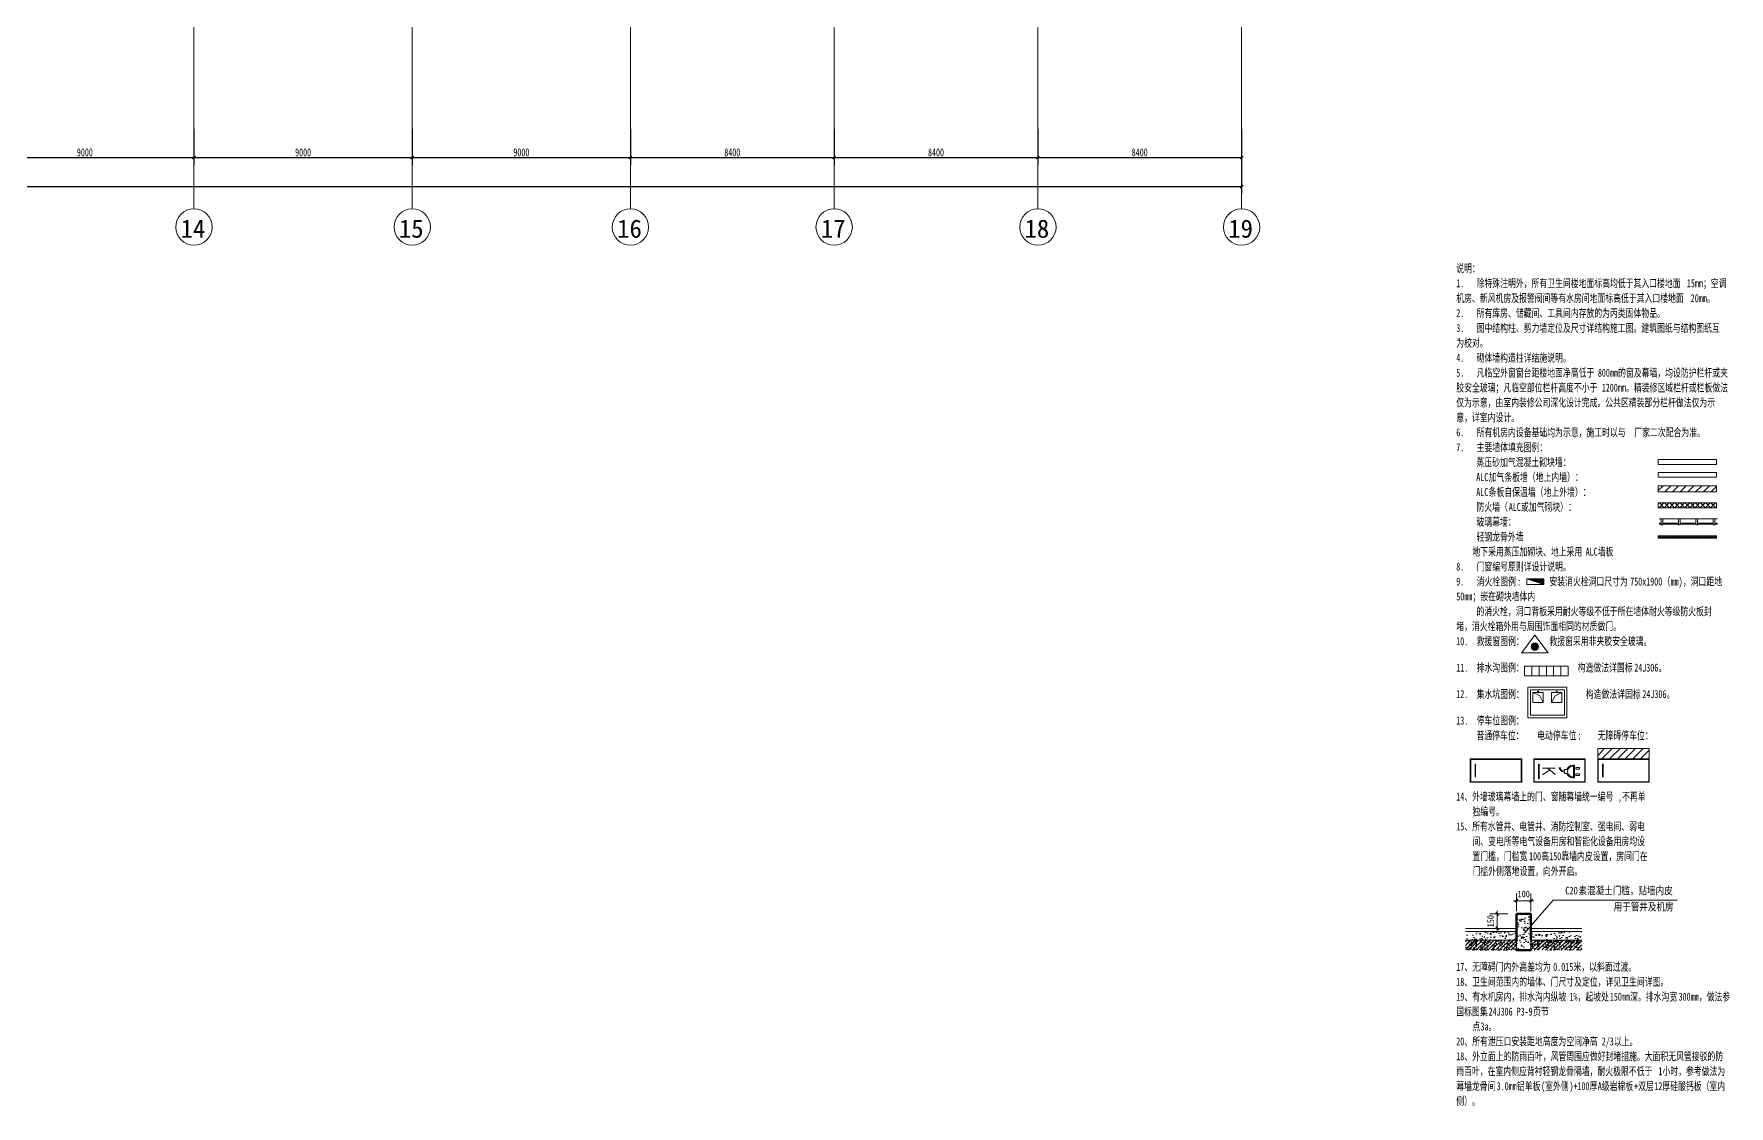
# Model space of a CAD drawing. Header units: millimetres. Extents: x 124696 to 347024, y 412631 to 564609.
# Drawn here: x 251071 to 320977, y 412631 to 456859 of the extents above; entities that cross this region are included whole.
import ezdxf

# ---------------------------------------------------------------- set-up
doc = ezdxf.new("R2010")
doc.units = ezdxf.units.MM
doc.header["$LTSCALE"] = 1500
doc.header["$MEASUREMENT"] = 0
doc.linetypes.add('二层平面图$0$轴网线_12_3_3_3 mm', pattern=[21, 12, -3, 3, -3])
doc.layers.add('0-建筑底图', color=7, linetype='Continuous')
for name, color, linetype, lineweight in [('二层平面图$0$A-ANNO-AXIS-TEXT', 7, 'Continuous', 15), ('二层平面图$0$A-FLOR-EVTR', 51, 'Continuous', 9), ('二层平面图$0$A-GRND', 5, 'Continuous', 9), ('二层平面图$0$A-LINE', 7, 'Continuous', 9), ('二层平面图$0$A-LINE-2', 7, 'Continuous', 20), ('二层平面图$0$ANNO-DIMS', 3, 'Continuous', 15), ('二层平面图$0$ANNO-DOTE-1', 10, '二层平面图$0$轴网线_12_3_3_3 mm', 15), ('二层平面图$0$ANNO-TEXT', 7, 'Continuous', 15), ('二层平面图$0$DETAIL-2', 8, 'Continuous', 9), ('二层平面图$0$S-A0$0$A-ANNO-DIMS', 7, 'Continuous', 9), ('二层平面图$0$S-A0$0$A-ANNO-IDEN-INDX', 7, 'Continuous', 9), ('二层平面图$0$S-A0$0$A-WALL', 10, 'Continuous', 50), ('二层平面图$0$S-A0$0$A-WALL-FINI', 7, 'Continuous', 9), ('二层平面图$0$S-A0$0$A-WALL-HATCH', 7, 'Continuous', 9), ('二层平面图$0$WALL', 7, 'Continuous', 9), ('二层平面图$0$WALL-2', 7, 'Continuous', 20), ('二层平面图$0$WALL-HATCH', 252, 'Continuous', 9), ('二层平面图$0$门槛图例_t3_dwg-1', 7, 'Continuous', 9)]:
    doc.layers.add(name, color=color, linetype=linetype, lineweight=lineweight)
doc.styles.add('二层平面图$0$黑体_1', font='simhei.ttf', dxfattribs={"width": 0.8, "height": 315.443038})
doc.styles.add('二层平面图$0$黑体_2', font='simhei.ttf', dxfattribs={"width": 0.8, "height": 270.379747})
doc.styles.add('二层平面图$0$黑体_3', font='simhei.ttf', dxfattribs={"height": 750})
doc.styles.add('二层平面图$0$黑体_5', font='simhei.ttf', dxfattribs={"width": 0.7, "height": 330})
doc.dimstyles.new('二层平面图$0$直线_2_2mm_黑体_引线_文字在上', dxfattribs={"dimscale": 304.8, "dimtxt": 412.811453, "dimasz": 0.393701, "dimexe": 0.984252, "dimexo": 0.0625, "dimgap": 0.147638, "dimtad": 1, "dimdec": 0, "dimzin": 0, "dimdsep": 46, "dimtxsty": '二层平面图$0$黑体_5', "dimblk1": '二层平面图$0$_Oblique', "dimblk2": '二层平面图$0$_Oblique', "dimsah": 1, "dimcen": 0.09, "dimazin": 0, "dimtfac": 1, "dimtdec": 4, "dimtix": 1, "dimtmove": 0, "dimatfit": 3, "dimfxl": 3.937008, "dimfxlon": 1, "dimtvp": 1, "dimtolj": 1, "dimtzin": 0, "dimarcsym": 2})
pattern_1 = [(50, (-6642.03, -48791.7), (430.356, -37.6515), [45, -495]), (355, (-6642.03, -48791.7), (-83.251, 451.315), [36, -396]), (100.451, (-6606.17, -48794.83), (347.109, 413.661), [38.244, -420.685]), (46.184, (-6642.03, -48671.7), (640.345, -99.314), [67.5, -742.5]), (96.636, (-6588.7, -48680), (560.793, 584.475), [57.366, -631.028]), (351.184, (-6642, -48671.7), (560.8, 584.47), [54, -594]), (21, (-6582.03, -48701.7), (358.144, -241.572), [45, -495]), (326, (-6582.03, -48701.7), (145.989, 435.09), [36, -396]), (71.451, (-6552.2, -48721.83), (504.135, 193.515), [38.244, -420.685]), (37.5, (-6642.03, -48791.7), (7.2959, 199.7363), [0, -391.2, 0, -402, -397.5]), (37.5, (-6642.03, -48791.7), (7.2959, 199.7363), [-793.2, 0, -397.5]), (7.5, (-6642.03, -48791.7), (157.8417, 236.647), [0, -229.2, 0, -382.2, -151.5]), (7.5, (-6642.03, -48791.7), (157.8417, 236.647), [-611.4, 0, -151.5]), (327.5, (-6775.83, -48791.7), (320.2935, -13.533), [0, -150, 0, -468, -621]), (327.5, (-6775.83, -48791.7), (320.2935, -13.533), [-618, 0, -621]), (317.5, (-6835.83, -48791.7), (349.9117, 60.063), [0, -195, 0, -310.8, -441]), (317.5, (-6835.83, -48791.7), (349.9117, 60.063), [-505.8, 0, -441])]

# ---------------------------------------------------------------- blocks, each defined once
blk = doc.blocks.new('二层平面图$0$门槛图例_t3_dwg_S-A0$0$_ArchTick-13042876-墙体图例')
at = {"layer": '二层平面图$0$S-A0$0$A-ANNO-DIMS'}
blk.add_line((-867, -35307), (-747, -35187), dxfattribs=at)
blk = doc.blocks.new('二层平面图$0$门槛图例_t3_dwg-13042875-墙体图例')
at = {"layer": '二层平面图$0$S-A0$0$A-WALL-HATCH'}
h = blk.add_hatch(dxfattribs=at)
h.set_pattern_fill('FP_136', color=256, style=0, pattern_type=2)
h.set_pattern_definition([(50, (-1914026.68, -8294383.23), (430.356339, -37.6515), [45, -495]), (355, (-1914026.7, -8294383.23), (-83.251084, 451.3152), [36, -396]), (100.451, (-1913990.8, -8294386.37), (347.10852, 413.661073), [38.244, -420.685]), (46.184, (-1914026.7, -8294263.23), (640.34495, -99.313634), [67.5, -742.5]), (96.636, (-1913973.3, -8294271.5), (560.793463, 584.474787), [57.366, -631.028]), (351.184, (-1914026.7, -8294263.2), (560.79927, 584.469036), [54, -594]), (21, (-1913966.68, -8294293.23), (358.144326, -241.571637), [45, -495]), (326, (-1913966.7, -8294293.23), (145.988912, 435.090095), [36, -396]), (71.451, (-1913936.84, -8294313.36), (504.13482, 193.514576), [38.244, -420.685]), (37.5, (-1914026.68, -8294383.23), (7.2959132, 199.7363123), [0, -391.2, 0, -402, -397.5]), (37.5, (-1914026.68, -8294383.23), (7.2959132, 199.7363123), [-793.2, 0, -397.5]), (7.5, (-1914026.68, -8294383.23), (157.8417225, 236.647027), [0, -229.2, 0, -382.2, -151.5]), (7.5, (-1914026.68, -8294383.23), (157.8417225, 236.647027), [-611.4, 0, -151.5]), (327.5, (-1914160.48, -8294383.23), (320.2934617, -13.532923), [0, -150, 0, -468, -621]), (327.5, (-1914160.48, -8294383.23), (320.2934617, -13.532923), [-618, 0, -621]), (317.5, (-1914220.48, -8294383.23), (349.911702, 60.062989), [0, -195, 0, -310.8, -441]), (317.5, (-1914220.48, -8294383.23), (349.911702, 60.062989), [-505.8, 0, -441])])
h.paths.add_polyline_path([(-807, -37292), (-207, -37292), (-207, -35792), (-807, -35792), (-807, -36872)])
h = blk.add_hatch(dxfattribs=at)
h.set_pattern_fill('FP_135', color=256, style=0, pattern_type=2)
h.set_pattern_definition(pattern_1)
h.paths.add_polyline_path([(-2907, -36872), (-807, -36872), (-807, -36512), (-2907, -36512)])
h = blk.add_hatch(dxfattribs=at)
h.set_pattern_fill('FP_135', color=256, style=0, pattern_type=2)
h.set_pattern_definition(pattern_1)
h.paths.add_polyline_path([(1893, -36872), (1893, -36512), (-207, -36512), (-207, -36872)])
at = {"layer": '二层平面图$0$S-A0$0$A-ANNO-DIMS'}
for p, q in [((-807, -35678), (-807, -34947)), ((-207, -35678), (-207, -34947)), ((-1167, -35792), (-1899, -35792)), ((-1167, -36392), (-1899, -36392))]:
    blk.add_line(p, q, dxfattribs=at)
at = {"layer": '二层平面图$0$S-A0$0$A-ANNO-DIMS', "flags": 128}
for points in [[(-927, -35247), (-807, -35247), (-207, -35247), (-87, -35247)], [(-1599, -36512), (-1599, -36392), (-1599, -35792), (-1599, -35672)]]:
    blk.add_lwpolyline(points, dxfattribs=at)
at = {"layer": '二层平面图$0$S-A0$0$A-ANNO-IDEN-INDX', "flags": 128}
blk.add_lwpolyline([(-458, -36577), (713, -35222), (5825, -35222)], dxfattribs=at)
at = {"layer": '二层平面图$0$S-A0$0$A-WALL'}
for p, q in [((-807, -36872), (-807, -35792)), ((-207, -37292), (-807, -37292))]:
    blk.add_line(p, q, dxfattribs=at)
at = {"layer": '二层平面图$0$S-A0$0$A-WALL', "flags": 128}
blk.add_lwpolyline([(-807, -35792), (-207, -35792), (-207, -36872)], dxfattribs=at)
at = {"layer": '二层平面图$0$S-A0$0$A-WALL-FINI'}
for p, q in [((-2907, -36392), (-807, -36392)), ((-2907, -36512), (-807, -36512)), ((-207, -36392), (1893, -36392)), ((-207, -36512), (1893, -36512))]:
    blk.add_line(p, q, dxfattribs=at)
blk.add_blockref('二层平面图$0$门槛图例_t3_dwg_S-A0$0$_ArchTick-13042876-墙体图例', (0, 0))
for p, rotation in [((-1015, -70493), 180), ((33648, -36599), 270), ((-36845, -35585), 90)]:
    blk.add_blockref('二层平面图$0$门槛图例_t3_dwg_S-A0$0$_ArchTick-13042876-墙体图例', p, dxfattribs=dict(rotation=rotation))
at = {"layer": '二层平面图$0$S-A0$0$A-ANNO-DIMS', "insert": (-507, -34834), "char_height": 270.4, "width": 560.09, "attachment_point": 2, "line_spacing_factor": 0.872751, "style": '二层平面图$0$黑体_2'}
blk.add_mtext('100', dxfattribs=at)
at = {"layer": '二层平面图$0$S-A0$0$A-ANNO-DIMS', "insert": (-2012, -36092), "char_height": 270.4, "width": 560.09, "attachment_point": 2, "rotation": 90, "line_spacing_factor": 0.872751, "style": '二层平面图$0$黑体_2'}
blk.add_mtext('150', dxfattribs=at)
at = {"layer": '二层平面图$0$S-A0$0$A-ANNO-IDEN-INDX', "attachment_point": 1, "line_spacing_factor": 0.872751, "style": '二层平面图$0$黑体_1'}
for s, insert, char_height, width in [('C20', (1208, -34672), 315.4, 653.42), ('素混凝土门槛，贴墙内皮', (1753, -34672), 315.44, 4791.78), ('用于管井及机房', (3200, -35341), 315.4, 3049.32)]:
    blk.add_mtext(s, dxfattribs=dict(at, insert=insert, char_height=char_height, width=width))
blk = doc.blocks.new('二层平面图$0$Family - ___-13039213-墙体图例')
at = {"layer": '二层平面图$0$WALL-2'}
for p, q in [((7444, -17054), (5044, -17054)), ((5044, -17054), (5044, -17254)), ((5044, -17254), (7444, -17254)), ((7444, -17254), (7444, -17054))]:
    blk.add_line(p, q, dxfattribs=at)
blk = doc.blocks.new('二层平面图$0$Family - ___-13039246-墙体图例')
at = {"layer": '二层平面图$0$WALL-2'}
for p, q in [((7444, -17581), (5044, -17581)), ((5044, -17581), (5044, -17781)), ((5044, -17781), (7444, -17781)), ((7444, -17781), (7444, -17581))]:
    blk.add_line(p, q, dxfattribs=at)
blk = doc.blocks.new('二层平面图$0$Family - ___-13039277-墙体图例')
at = {"layer": '二层平面图$0$WALL-HATCH'}
h = blk.add_hatch(dxfattribs=at)
h.set_pattern_fill('FP_1', color=256, style=0, pattern_type=2)
h.set_pattern_definition([(45, (0, 0), (-106.066, 106.066), []), (135, (0, 0), (-106.066, -106.066), [])])
h.paths.add_polyline_path([(7444, -19043), (7444, -18843), (5044, -18843), (5044, -19043)])
at = {"layer": '二层平面图$0$WALL-2'}
for p, q in [((7444, -18843), (5044, -18843)), ((5044, -18843), (5044, -19043)), ((7444, -19043), (7444, -18843)), ((5044, -19043), (7444, -19043))]:
    blk.add_line(p, q, dxfattribs=at)
blk = doc.blocks.new('二层平面图$0$Family - ___-13039412-墙体图例')
at = {"layer": '二层平面图$0$WALL-HATCH'}
h = blk.add_hatch(dxfattribs=at)
h.set_pattern_fill('FP_137', color=256, angle=-293.578, style=0, pattern_type=2)
h.set_pattern_definition([(246.422, (6193.974, -20205.19), (-0.212, -152.8868), [26.213, -13.882, 69.19, -13.882, -42.855]), (246.422, (6193.974, -20205.19), (-0.212, -152.8868), [-123.167, 26.213, -16.642]), (293.58, (6233.89, -20205.19), (66.5144, -0.0014), [26.213, -13.882, 69.26, -13.882, -42.855]), (293.58, (6233.89, -20205.19), (66.5144, -0.0014), [-123.237, 26.213, -16.642]), (180, (6233.9, -20205.2), (2e-13, -152.4), [39.907, -26.604]), (180, (6200.64, -20342.35), (2e-13, -152.4), [39.907, -26.604]), (270, (6244.42, -20229.31), (66.513, 3e-14), [12.722, -139.678]), (270, (6211.16, -20305.51), (66.513, 3e-14), [12.722, -139.678]), (270, (6183.46, -20229.31), (66.513, 3e-14), [12.722, -139.678]), (270, (6150.2, -20305.51), (66.513, 3e-14), [12.722, -139.678])])
h.paths.add_polyline_path([(7444, -20298), (7444, -20198), (5044, -20198), (5044, -20298)])
at = {"layer": '二层平面图$0$WALL-2'}
for p, q in [((7444, -20198), (5044, -20198)), ((5044, -20198), (5044, -20298)), ((7444, -20298), (7444, -20198)), ((5044, -20298), (7444, -20298))]:
    blk.add_line(p, q, dxfattribs=at)
blk = doc.blocks.new('二层平面图$0$Family - ___-13039455-墙体图例')
at = {"layer": '二层平面图$0$WALL-HATCH'}
h = blk.add_hatch(dxfattribs=at)
h.set_pattern_fill('FP_138', color=256, style=0, pattern_type=2)
h.set_pattern_definition([(45, (0, 0), (-159.099, 159.099), [])])
h.paths.add_polyline_path([(7444, -18386), (7444, -18136), (5044, -18136), (5044, -18386)])
at = {"layer": '二层平面图$0$WALL-2'}
for p, q in [((7444, -18136), (5044, -18136)), ((5044, -18136), (5044, -18386)), ((7444, -18386), (7444, -18136)), ((5044, -18386), (7444, -18386))]:
    blk.add_line(p, q, dxfattribs=at)
blk = doc.blocks.new('二层平面图$0$Family - ___-13040776-墙体图例')
at = {"layer": '二层平面图$0$A-FLOR-EVTR'}
for p, q in [((-472, -25972), (-472, -25572)), ((-472, -25572), (128, -25572)), ((-172, -25572), (-172, -25972)), ((128, -25972), (128, -25572)), ((128, -25572), (728, -25572)), ((128, -25572), (128, -25972)), ((428, -25572), (428, -25972)), ((728, -25972), (728, -25572)), ((728, -25572), (1328, -25572)), ((728, -25572), (728, -25972)), ((1028, -25572), (1028, -25972)), ((1328, -25572), (1328, -25972)), ((128, -25972), (-472, -25972)), ((728, -25972), (128, -25972)), ((1328, -25972), (728, -25972))]:
    blk.add_line(p, q, dxfattribs=at)
at = {"layer": '二层平面图$0$A-GRND'}
blk.add_line((-472, -25627), (-472, -25917), dxfattribs=at)
blk = doc.blocks.new('二层平面图$0$轴网 - 10mm圆_主轴号-315064-104-2F')
at = {"layer": '二层平面图$0$A-ANNO-AXIS-TEXT'}
blk.add_circle((0, 0), 5, dxfattribs=at)
blk = doc.blocks.new('二层平面图$0$_Oblique')
at = {"color": 0, "linetype": 'ByBlock', "lineweight": -2}
blk.add_line((-0.5, -0.5), (0.5, 0.5), dxfattribs=at)
blk = doc.blocks.new('*D2290')
at = {"layer": '二层平面图$0$ANNO-DIMS', "color": 0, "lineweight": -2, "transparency": 16777216}
for p, q in [((103500, -3412), (103500, -4893)), ((112500, -3412), (112500, -4893)), ((103500, -4593), (112500, -4593))]:
    blk.add_line(p, q, dxfattribs=at)
at = {"layer": '二层平面图$0$ANNO-DIMS', "color": 0, "lineweight": -2, "transparency": 16777216, "xscale": 120, "yscale": 120, "zscale": 120, "rotation": 180}
blk.add_blockref('二层平面图$0$_Oblique', (103500, -4593), dxfattribs=at)
at = {"layer": '二层平面图$0$ANNO-DIMS', "color": 0, "lineweight": -2, "transparency": 16777216, "xscale": 120, "yscale": 120, "zscale": 120}
blk.add_blockref('二层平面图$0$_Oblique', (112500, -4593), dxfattribs=at)
at = {"layer": '二层平面图$0$ANNO-DIMS', "color": 0, "transparency": 16777216, "insert": (108000, -4381), "char_height": 330, "width": 806.42, "attachment_point": 5, "style": '二层平面图$0$黑体_5'}
blk.add_mtext('\\A1;9000', dxfattribs=at)
blk = doc.blocks.new('*D2298')
at = {"layer": '二层平面图$0$ANNO-DIMS', "color": 0, "lineweight": -2, "transparency": 16777216}
for p, q in [((112500, -3412), (112500, -4893)), ((121500, -3412), (121500, -4893)), ((112500, -4593), (121500, -4593))]:
    blk.add_line(p, q, dxfattribs=at)
at = {"layer": '二层平面图$0$ANNO-DIMS', "color": 0, "lineweight": -2, "transparency": 16777216, "xscale": 120, "yscale": 120, "zscale": 120, "rotation": 180}
blk.add_blockref('二层平面图$0$_Oblique', (112500, -4593), dxfattribs=at)
at = {"layer": '二层平面图$0$ANNO-DIMS', "color": 0, "lineweight": -2, "transparency": 16777216, "xscale": 120, "yscale": 120, "zscale": 120}
blk.add_blockref('二层平面图$0$_Oblique', (121500, -4593), dxfattribs=at)
at = {"layer": '二层平面图$0$ANNO-DIMS', "color": 0, "transparency": 16777216, "insert": (117000, -4381), "char_height": 330, "width": 806.42, "attachment_point": 5, "style": '二层平面图$0$黑体_5'}
blk.add_mtext('\\A1;9000', dxfattribs=at)
blk = doc.blocks.new('*D2299')
at = {"layer": '二层平面图$0$ANNO-DIMS', "color": 0, "lineweight": -2, "transparency": 16777216}
for p, q in [((121500, -3412), (121500, -4893)), ((130500, -3412), (130500, -4893)), ((121500, -4593), (130500, -4593))]:
    blk.add_line(p, q, dxfattribs=at)
at = {"layer": '二层平面图$0$ANNO-DIMS', "color": 0, "lineweight": -2, "transparency": 16777216, "xscale": 120, "yscale": 120, "zscale": 120, "rotation": 180}
blk.add_blockref('二层平面图$0$_Oblique', (121500, -4593), dxfattribs=at)
at = {"layer": '二层平面图$0$ANNO-DIMS', "color": 0, "lineweight": -2, "transparency": 16777216, "xscale": 120, "yscale": 120, "zscale": 120}
blk.add_blockref('二层平面图$0$_Oblique', (130500, -4593), dxfattribs=at)
at = {"layer": '二层平面图$0$ANNO-DIMS', "color": 0, "transparency": 16777216, "insert": (126000, -4381), "char_height": 330, "width": 806.42, "attachment_point": 5, "style": '二层平面图$0$黑体_5'}
blk.add_mtext('\\A1;9000', dxfattribs=at)
blk = doc.blocks.new('*D2300')
at = {"layer": '二层平面图$0$ANNO-DIMS', "color": 0, "lineweight": -2, "transparency": 16777216}
for p, q in [((130500, -3412), (130500, -4893)), ((138900, -3412), (138900, -4893)), ((130500, -4593), (138900, -4593))]:
    blk.add_line(p, q, dxfattribs=at)
at = {"layer": '二层平面图$0$ANNO-DIMS', "color": 0, "lineweight": -2, "transparency": 16777216, "xscale": 120, "yscale": 120, "zscale": 120, "rotation": 180}
blk.add_blockref('二层平面图$0$_Oblique', (130500, -4593), dxfattribs=at)
at = {"layer": '二层平面图$0$ANNO-DIMS', "color": 0, "lineweight": -2, "transparency": 16777216, "xscale": 120, "yscale": 120, "zscale": 120}
blk.add_blockref('二层平面图$0$_Oblique', (138900, -4593), dxfattribs=at)
at = {"layer": '二层平面图$0$ANNO-DIMS', "color": 0, "transparency": 16777216, "insert": (134700, -4381), "char_height": 330, "width": 806.42, "attachment_point": 5, "style": '二层平面图$0$黑体_5'}
blk.add_mtext('\\A1;8400', dxfattribs=at)
blk = doc.blocks.new('*D2301')
at = {"layer": '二层平面图$0$ANNO-DIMS', "color": 0, "lineweight": -2, "transparency": 16777216}
for p, q in [((138900, -3412), (138900, -4893)), ((147300, -3412), (147300, -4893)), ((138900, -4593), (147300, -4593))]:
    blk.add_line(p, q, dxfattribs=at)
at = {"layer": '二层平面图$0$ANNO-DIMS', "color": 0, "lineweight": -2, "transparency": 16777216, "xscale": 120, "yscale": 120, "zscale": 120, "rotation": 180}
blk.add_blockref('二层平面图$0$_Oblique', (138900, -4593), dxfattribs=at)
at = {"layer": '二层平面图$0$ANNO-DIMS', "color": 0, "lineweight": -2, "transparency": 16777216, "xscale": 120, "yscale": 120, "zscale": 120}
blk.add_blockref('二层平面图$0$_Oblique', (147300, -4593), dxfattribs=at)
at = {"layer": '二层平面图$0$ANNO-DIMS', "color": 0, "transparency": 16777216, "insert": (143100, -4381), "char_height": 330, "width": 806.42, "attachment_point": 5, "style": '二层平面图$0$黑体_5'}
blk.add_mtext('\\A1;8400', dxfattribs=at)
blk = doc.blocks.new('*D2302')
at = {"layer": '二层平面图$0$ANNO-DIMS', "color": 0, "lineweight": -2, "transparency": 16777216}
for p, q in [((147300, -3412), (147300, -4893)), ((155700, -3412), (155700, -4893)), ((147300, -4593), (155700, -4593))]:
    blk.add_line(p, q, dxfattribs=at)
at = {"layer": '二层平面图$0$ANNO-DIMS', "color": 0, "lineweight": -2, "transparency": 16777216, "xscale": 120, "yscale": 120, "zscale": 120, "rotation": 180}
blk.add_blockref('二层平面图$0$_Oblique', (147300, -4593), dxfattribs=at)
at = {"layer": '二层平面图$0$ANNO-DIMS', "color": 0, "lineweight": -2, "transparency": 16777216, "xscale": 120, "yscale": 120, "zscale": 120}
blk.add_blockref('二层平面图$0$_Oblique', (155700, -4593), dxfattribs=at)
at = {"layer": '二层平面图$0$ANNO-DIMS', "color": 0, "transparency": 16777216, "insert": (151500, -4381), "char_height": 330, "width": 806.42, "attachment_point": 5, "style": '二层平面图$0$黑体_5'}
blk.add_mtext('\\A1;8400', dxfattribs=at)
blk = doc.blocks.new('*D2303')
at = {"layer": '二层平面图$0$ANNO-DIMS', "color": 0, "lineweight": -2, "transparency": 16777216}
for p, q in [((-6000, -4612), (-6000, -6093)), ((155700, -4612), (155700, -6093)), ((-6000, -5793), (155700, -5793))]:
    blk.add_line(p, q, dxfattribs=at)
at = {"layer": '二层平面图$0$ANNO-DIMS', "color": 0, "lineweight": -2, "transparency": 16777216, "xscale": 120, "yscale": 120, "zscale": 120, "rotation": 180}
blk.add_blockref('二层平面图$0$_Oblique', (-6000, -5793), dxfattribs=at)
at = {"layer": '二层平面图$0$ANNO-DIMS', "color": 0, "lineweight": -2, "transparency": 16777216, "xscale": 120, "yscale": 120, "zscale": 120}
blk.add_blockref('二层平面图$0$_Oblique', (155700, -5793), dxfattribs=at)
at = {"layer": '二层平面图$0$ANNO-DIMS', "color": 0, "transparency": 16777216, "insert": (74850, -5581), "char_height": 330, "width": 1209.63, "attachment_point": 5, "style": '二层平面图$0$黑体_5'}
blk.add_mtext('\\A1;161700', dxfattribs=at)
blk = doc.blocks.new('二层平面图$0$符号_消防救援窗口 - 消防救援窗口-12661412-墙体图例')
at = {"layer": '二层平面图$0$ANNO-TEXT'}
h = blk.add_hatch(color=256, dxfattribs=at)
edge = h.paths.add_edge_path()
edge.add_arc((-47, -24772), 153, 180, 360)
edge.add_arc((-47, -24772), 153, 0, 180)
for p, q in [((-47, -24291), (-591, -25023)), ((496, -25023), (-47, -24291)), ((-591, -25023), (496, -25023))]:
    blk.add_line(p, q, dxfattribs=at)
for start, end in [(360, 180), (180, 360)]:
    blk.add_arc((-47, -24772), 153, start, end, dxfattribs=at)
blk = doc.blocks.new('二层平面图')
at = {"layer": '二层平面图$0$DETAIL-2'}
blk.add_hatch(color=256, dxfattribs=at).paths.add_polyline_path([(168158.3, -22210.5), (168158.3, -21970.5), (167458.3, -21970.5)])
h = blk.add_hatch(dxfattribs=at)
h.set_pattern_fill('FP_138', color=256, style=0, pattern_type=2)
h.set_pattern_definition([(45, (167841.18, 0), (-159.099, 159.099), [])])
h.paths.add_polyline_path([(172511.4, -29400.5), (172511.4, -28972), (170391.4, -28972), (170391.4, -29400.5)])
h = blk.add_hatch(dxfattribs=at)
h.set_pattern_fill('FP_139', color=256, style=0, pattern_type=2)
h.set_pattern_definition([(7.754, (167631.22, -91.81), (5.47173, 149.80196), [5.029, -693.425]), (7.754, (168190.53, 98.12), (5.47173, 149.80196), [5.029, -693.425]), (9.74, (168004.87, 52.3), (0.0005, 569.831), [5.029, -261.243]), (9.74, (167994, 91.9), (0.0005, 569.831), [5.029, -261.243]), (68.882, (167942.73, -27.72), (-63.0622, 468.8365), [5.029, -486.681]), (68.882, (167899.22, -47.92), (-63.0622, 468.8365), [5.029, -486.681]), (56.297, (167818.1, 59.05), (-330.5167, 280.287), [5.029, -208.314]), (56.297, (167903.2, 149.35), (-330.5167, 280.287), [5.029, -208.314]), (137.416, (167925.593, 42.337), (-1770.774725, 1594.55659), [33.261, -4411.941]), (8.512, (167881.702, 35.734), (1402.908154, 254.242127), [44.384, -2410.371]), (236.294, (167901.123, 64.863), (-2010.228018, -3045.962492), [35.011, -5936.686]), (128.267, (167896.15, 99.005), (-2759.281302, 3449.419482), [24.058, -8014.733]), (9.74, (167863.06, 93.41), (1381.11654, 289.379054), [33.562, -4657.667]), (233.414, (167881.236, 117.882), (-9375.3431354, -12646.3893975), [30.483, -25278.145]), (67.8, (167859.396, -23.526), (197.88609, 648.73598), [22.883, -1713.56]), (307.846, (167841.18, 0), (385.20716, -366.72307), [29.756, -1327.699]), (45, (167841.18, 0), (-79.5495, 79.5495), []), (355, (167841.18, 0), (260.3286, 310.2485), [27, -297]), (7.754, (167841.18, 0), (5.47173, 149.80196), [5.029, -693.425]), (7.754, (168073.95, 178.61), (5.47173, 149.80196), [5.029, -693.425]), (7.754, (168313.14, 362.15), (5.47173, 149.80196), [5.029, -693.425]), (9.74, (167695.83, 0), (0.0005, 569.831), [5.029, -261.243]), (9.74, (167803.66, -98.8), (0.0005, 569.831), [5.029, -261.243]), (9.74, (167975.5, -256.3), (0.0005, 569.831), [5.029, -261.243]), (68.882, (168131.74, -249.04), (-63.0622, 468.8365), [5.029, -486.681]), (68.882, (167835.7, -60.44), (-63.0622, 468.8365), [5.029, -486.681]), (68.882, (167740.83, 0), (-63.0622, 468.8365), [5.029, -486.681]), (56.297, (167841.18, 0), (-330.5167, 280.287), [5.029, -208.314]), (56.297, (168011.6, 22.44), (-330.5167, 280.287), [5.029, -208.314]), (56.297, (168295.8, 59.85), (-330.5167, 280.287), [5.029, -208.314])])
h.paths.add_polyline_path([(167633.9, -37292), (169733.9, -37292), (169733.9, -36872), (167633.9, -36872)])
h.paths.add_polyline_path([(167033.9, -37292), (167033.9, -36872), (164933.9, -36872), (164933.9, -37292)])
at = {"layer": '二层平面图$0$A-LINE'}
for p, q in [((172916.7, -19497.8), (175325.7, -19497.8)), ((173073.9, -19497.8), (173003.9, -19497.8)), ((173003.9, -19497.8), (173003.9, -19747.8)), ((173073.9, -19497.8), (173073.9, -19722.8)), ((173790.3, -19497.8), (173720.3, -19497.8)), ((173720.3, -19497.8), (173720.3, -19747.8)), ((173790.3, -19497.8), (173790.3, -19722.8)), ((174506.6, -19497.8), (174436.6, -19497.8)), ((174436.6, -19497.8), (174436.6, -19747.8)), ((174506.6, -19497.8), (174506.6, -19722.8)), ((175222.9, -19497.8), (175152.9, -19497.8)), ((175152.9, -19497.8), (175152.9, -19747.8)), ((175222.9, -19497.8), (175222.9, -19722.8)), ((172916.7, -19672.8), (173003.9, -19672.8)), ((173003.9, -19722.8), (172916.7, -19722.8)), ((173003.9, -19672.8), (173003.9, -19722.8)), ((173003.9, -19747.8), (173073.9, -19747.8)), ((173073.9, -19662.8), (173073.9, -19672.8)), ((173073.9, -19672.8), (173720.3, -19672.8)), ((173073.9, -19747.8), (173073.9, -19722.8)), ((173720.3, -19722.8), (173073.9, -19722.8)), ((173720.3, -19747.8), (173790.3, -19747.8)), ((173790.3, -19662.8), (173790.3, -19672.8)), ((173790.3, -19672.8), (174436.6, -19672.8)), ((173790.3, -19747.8), (173790.3, -19722.8)), ((174436.6, -19722.8), (173790.3, -19722.8)), ((174436.6, -19747.8), (174506.6, -19747.8)), ((174506.6, -19662.8), (174506.6, -19672.8)), ((174506.6, -19672.8), (175152.9, -19672.8)), ((174506.6, -19747.8), (174506.6, -19722.8)), ((175152.9, -19722.8), (174506.6, -19722.8)), ((175152.9, -19747.8), (175222.9, -19747.8)), ((175222.9, -19662.8), (175222.9, -19672.8)), ((175222.9, -19672.8), (175325.7, -19672.8)), ((175222.9, -19747.8), (175222.9, -19722.8)), ((175325.7, -19722.8), (175222.9, -19722.8)), ((167458.3, -22210.5), (167458.3, -21970.5)), ((168158.3, -21970.5), (167458.3, -21970.5)), ((167458.3, -21970.5), (168158.3, -22210.5)), ((168158.3, -22210.5), (167458.3, -22210.5)), ((168158.3, -22210.5), (168158.3, -21970.5)), ((167506.6, -27705), (167506.6, -26445)), ((167506.6, -26445), (169116.6, -26445)), ((167611.6, -27600), (167611.6, -26550)), ((167611.6, -26550), (169011.6, -26550)), ((169011.6, -26550), (169011.6, -27600)), ((169116.6, -26445), (169116.6, -27705)), ((167716.6, -27075), (167716.6, -26655)), ((167716.6, -26655), (168136.6, -26655)), ((167996.6, -26795), (167716.6, -26655)), ((168136.6, -27075), (167716.6, -27075)), ((168136.6, -27075), (167996.6, -26795)), ((168136.6, -26655), (168136.6, -27075)), ((168486.6, -27075), (168486.6, -26655)), ((168486.6, -26655), (168906.6, -26655)), ((168486.6, -27075), (168626.6, -26795)), ((168906.6, -27075), (168486.6, -27075)), ((168626.6, -26795), (168906.6, -26655)), ((168906.6, -26655), (168906.6, -27075)), ((169116.6, -27705), (167506.6, -27705)), ((169011.6, -27600), (167611.6, -27600)), ((172511.4, -28972), (170391.4, -28972)), ((170391.4, -28972), (170391.4, -29400.5)), ((172511.4, -29400.5), (172511.4, -28972)), ((165131.4, -29400.5), (167251.4, -29400.5)), ((165131.4, -30360.5), (165131.4, -29400.5)), ((165151.4, -29420.5), (167231.4, -29420.5)), ((165151.4, -30340.5), (165151.4, -29420.5)), ((165328.9, -29617.1), (165348.9, -29617.1)), ((165328.9, -30144), (165328.9, -29617.1)), ((165348.9, -29617.1), (165348.9, -30144)), ((167231.4, -29420.5), (167231.4, -30340.5)), ((167251.4, -29400.5), (167251.4, -30360.5)), ((169871.4, -29400.5), (167751.4, -29400.5)), ((167751.4, -30360.5), (167751.4, -29400.5)), ((167771.4, -29420.5), (169851.4, -29420.5)), ((167771.4, -29420.5), (167771.4, -30340.5)), ((167948.9, -29617.1), (167968.9, -29617.1)), ((167948.9, -30224), (167948.9, -29617.1)), ((167968.9, -29617.1), (167968.9, -30224)), ((168626.4, -29774.4), (168114.4, -29774.4)), ((168412.4, -29853.7), (168114.4, -30062.3)), ((168626.4, -30046.4), (168324.3, -29774.4)), ((168793.2, -29762.1), (168832.5, -29754.6)), ((169020.5, -29900.5), (169020.5, -29840.5)), ((169020.5, -29840.5), (169113.1, -29840.5)), ((169020.5, -30000.5), (169020.5, -29940.5)), ((169113.1, -30000.5), (169020.5, -30000.5)), ((169360.5, -29660.5), (169360.5, -29700.5)), ((169390.5, -29660.5), (169434.5, -29660.5)), ((169390.5, -30180.5), (169390.5, -29660.5)), ((169434.5, -29660.5), (169434.5, -30180.5)), ((169479.4, -29808.3), (169479.4, -29770.3)), ((169479.4, -30070.3), (169479.4, -30032.3)), ((169491.4, -29758.3), (169627.4, -29758.3)), ((169627.4, -29820.3), (169491.4, -29820.3)), ((169491.4, -30020.3), (169627.4, -30020.3)), ((169639.4, -29770.3), (169639.4, -29808.3)), ((169639.4, -30032.3), (169639.4, -30070.3)), ((169851.4, -29420.5), (169851.4, -30340.5)), ((169871.4, -30360.5), (169871.4, -29400.5)), ((170391.4, -30360.5), (170391.4, -29400.5)), ((170391.4, -29400.5), (172511.4, -29400.5)), ((170411.4, -29420.5), (172491.4, -29420.5)), ((170411.4, -30340.5), (170411.4, -29420.5)), ((170588.9, -29617.1), (170608.9, -29617.1)), ((170588.9, -30144), (170588.9, -29617.1)), ((170608.9, -29617.1), (170608.9, -30144)), ((172491.4, -29420.5), (172491.4, -30340.5)), ((172511.4, -29400.5), (172511.4, -30360.5)), ((167251.4, -30360.5), (165131.4, -30360.5)), ((167231.4, -30340.5), (165151.4, -30340.5)), ((165348.9, -30144), (165328.9, -30144)), ((169871.4, -30360.5), (167751.4, -30360.5)), ((169851.4, -30340.5), (167771.4, -30340.5)), ((167968.9, -30224), (167948.9, -30224)), ((169360.5, -30140.5), (169360.5, -30180.5)), ((169434.5, -30180.5), (169390.5, -30180.5)), ((169627.4, -30082.3), (169491.4, -30082.3)), ((172511.4, -30360.5), (170391.4, -30360.5)), ((172491.4, -30340.5), (170411.4, -30340.5)), ((170608.9, -30144), (170588.9, -30144))]:
    blk.add_line(p, q, dxfattribs=at)
for centre in [(167926.6, -26634), (168696.6, -26634)]:
    blk.add_circle(centre, 35, dxfattribs=at)
for centre, radius, start, end in [((169009.4, -29720.7), 220.1, 190.832064, 272.879846), ((169009.4, -29720.7), 180.1, 190.832064, 273.5201), ((169360.5, -29920.5), 260, 89.999998, 162.079784), ((169360.5, -29920.5), 260, 89.999998, 162.079784), ((169360.5, -29920.5), 260, 197.920211, 269.999998), ((169360.5, -29920.5), 220, 89.999997, 269.999998), ((169491.4, -29770.3), 12, 90, 180), ((169491.4, -29808.3), 12, 180, 270), ((169491.4, -30032.3), 12, 90, 180), ((169627.4, -29770.3), 12, 0, 90), ((169627.4, -29808.3), 12, 270, 0), ((169627.4, -30032.3), 12, 0, 90), ((169491.4, -30070.3), 12, 180, 270), ((169627.4, -30070.3), 12, 270, 0)]:
    blk.add_arc(centre, radius, start, end, dxfattribs=at)
at = {"layer": '二层平面图$0$A-LINE-2'}
for p, q in [((167033.9, -36872), (164933.9, -36872)), ((167033.9, -37292), (167033.9, -36872)), ((169733.9, -36872), (167633.9, -36872)), ((167633.9, -36872), (167633.9, -37292))]:
    blk.add_line(p, q, dxfattribs=at)
at = {"layer": '二层平面图$0$ANNO-DOTE-1', "color": 8}
for p, q in [((112500, -6710.3), (112500, 86692)), ((121500, -6710.3), (121500, 86692)), ((130500, -6710.3), (130500, 86692)), ((138900, -6710.3), (138900, 86692)), ((147300, -6710.3), (147300, 86692)), ((155700, -6710.3), (155700, 86692))]:
    blk.add_line(p, q, dxfattribs=at)
at = {"layer": '二层平面图$0$A-ANNO-AXIS-TEXT', "color": 8, "xscale": 149.9999999999999, "yscale": 149.9999999999999, "zscale": 149.9999999999999}
for p in [(112500, -7460.3), (121500, -7460.3), (130500, -7460.3), (138900, -7460.3), (147300, -7460.3), (155700, -7460.3)]:
    blk.add_blockref('二层平面图$0$轴网 - 10mm圆_主轴号-315064-104-2F', p, dxfattribs=at)
at = {"layer": '二层平面图$0$A-GRND'}
blk.add_blockref('二层平面图$0$Family - ___-13040776-墙体图例', (167841.2, 0), dxfattribs=at)
at = {"layer": '二层平面图$0$ANNO-TEXT'}
blk.add_blockref('二层平面图$0$符号_消防救援窗口 - 消防救援窗口-12661412-墙体图例', (167841.2, 0), dxfattribs=at)
at = {"layer": '二层平面图$0$WALL'}
for name in ['二层平面图$0$Family - ___-13039213-墙体图例', '二层平面图$0$Family - ___-13039246-墙体图例', '二层平面图$0$Family - ___-13039455-墙体图例', '二层平面图$0$Family - ___-13039277-墙体图例', '二层平面图$0$Family - ___-13039412-墙体图例']:
    blk.add_blockref(name, (167841.2, 0), dxfattribs=at)
at = {"layer": '二层平面图$0$门槛图例_t3_dwg-1'}
blk.add_blockref('二层平面图$0$门槛图例_t3_dwg-13042875-墙体图例', (167841.2, 0), dxfattribs=at)
at = {"layer": '二层平面图$0$A-ANNO-AXIS-TEXT', "color": 8, "char_height": 750, "width": 1322.784, "attachment_point": 1, "style": '二层平面图$0$黑体_3'}
for s, insert in [('14', (111949.7, -7151)), ('15', (120949.7, -7151)), ('16', (129949.7, -7151)), ('17', (138349.7, -7151)), ('18', (146749.7, -7151)), ('19', (155149.7, -7151))]:
    blk.add_mtext(s, dxfattribs=dict(at, insert=insert))
at = {"layer": '二层平面图$0$ANNO-TEXT', "color": 8, "char_height": 330, "attachment_point": 1, "style": '二层平面图$0$黑体_5'}
for s, insert, width in [('说明：', (164554, -8998.3), 1212.151), ('1.', (164554, -9613.4), 404.05), ('除特殊注明外，所有卫生间楼地面标高均低于其入口楼地面', (165394.4, -9613.4), 10505.313), ('15mm', (174062.1, -9613.4), 808.101), ('；空调', (174728.9, -9613.4), 1212.151), ('机房、新风机房及报警阀间等有水房间地面标高低于其入口楼地面', (164554, -10228.6), 11717.465), ('20mm', (174221.9, -10228.6), 808.101), ('\\f黑体|b0|i0|c134|p49|;\\W.7;。', (174888.6, -10228.6), 404.05), ('2.', (164554, -10843.7), 404.05), ('所有库房、储藏间、工具间内存放的为丙类固体物品。', (165394.4, -10843.7), 9697.212), ('3.', (164554, -11458.9), 404.05), ('图中结构柱、剪力墙定位及尺寸详结构施工图。建筑图纸与结构图纸互', (165394.4, -11458.9), 12525.566), ('为校对。', (164554, -12074.1), 1616.202)]:
    blk.add_mtext(s, dxfattribs=dict(at, insert=insert, width=width))
at = {"layer": '二层平面图$0$ANNO-TEXT', "char_height": 330, "attachment_point": 1, "style": '二层平面图$0$黑体_5'}
for s, insert, width in [('\\f黑体|b0|i0|c134|p49|;\\W.7;^I', (164887.4, -9613.4), 614.493), ('\\f黑体|b0|i0|c134|p49|;\\W.7;^I', (164887.4, -10843.7), 614.493), ('\\f黑体|b0|i0|c134|p49|;\\W.7;^I', (164887.4, -11458.9), 614.493), ('4.', (164554, -12689.2), 404.05), ('\\f黑体|b0|i0|c134|p49|;\\W.7;^I', (164887.4, -12689.2), 614.493), ('砌体墙构造柱详结施说明。', (165394.4, -12689.2), 4848.606), ('凡临空外窗窗台距楼地面净高低于', (165394.4, -13304.4), 6060.757), ('的窗及幕墙，均设防护栏杆或夹', (171228.5, -13304.4), 5656.707), ('胶安全玻璃；凡临空部位栏杆高度不小于', (164554, -13919.5), 7272.909), ('5.', (164554, -13304.4), 404.05), ('\\f黑体|b0|i0|c134|p49|;\\W.7;^I', (164887.4, -13304.4), 614.493), ('800mm', (170395, -13304.4), 1010.126), ('1200mm', (170554.8, -13919.5), 1212.151), ('。精装修区域栏杆或栏板做法', (171554.9, -13919.5), 5252.656), ('仅为示意，由室内装修公司深化设计完成。公共区精装部分栏杆做法仅为示', (164554, -14534.7), 13333.666), ('意，详室内设计。', (164554, -15149.8), 3232.404), ('6.', (164554, -15765), 404.05), ('\\f黑体|b0|i0|c134|p49|;\\W.7;^I', (164887.4, -15765), 614.493), ('所有机房内设备基础均为示意，施工时以与', (165394.4, -15765), 7676.959), ('\\f黑体|b0|i0|c134|p49|;\\W.7; ', (171728.5, -15765), 202.025), ('厂家二次配合为准。', (171895.2, -15765), 3636.455), ('7.', (164554, -16380.1), 404.05), ('\\f黑体|b0|i0|c134|p49|;\\W.7;^I', (164887.4, -16380.1), 614.493), ('主要墙体填充图例：', (165394.4, -16380.1), 3636.454), ('蒸压砂加气混凝土砌块墙：', (165387.4, -16995.3), 4848.606), ('     ALC', (164554, -17610.5), 1616.202), ('加气条板墙（地上内墙）：', (165887.5, -17610.5), 4848.606), ('条板自保温墙（地上外墙）：', (165887.5, -18225.6), 5252.656), ('     ALC', (164554, -18225.6), 1616.202), ('防火墙（', (165387.4, -18840.8), 1616.202), ('ALC', (166720.9, -18840.8), 606.076), ('或加气砌块）：', (167221, -18840.8), 2828.354), ('玻璃幕墙：', (165387.4, -19455.9), 2020.253), ('轻钢龙骨外墙', (165387.4, -20071.1), 2424.303), ('地下采用蒸压加砌块、地上采用', (165220.8, -20686.2), 5656.707), ('ALC', (169888, -20686.2), 606.076), ('墙板', (170388.1, -20686.2), 808.101), ('8.', (164554, -21301.4), 404.05), ('\\f黑体|b0|i0|c134|p49|;\\W.7;^I', (164887.4, -21301.4), 614.493), ('门窗编号原则详设计说明。', (165394.4, -21301.4), 4848.606), ('9.', (164554, -21916.6), 404.05), ('\\f黑体|b0|i0|c134|p49|;\\W.7;^I', (164887.4, -21916.6), 614.493), ('消火栓图例', (165394.4, -21916.6), 2020.253), (':       ', (167061.3, -21916.6), 1616.202), ('安装消火栓洞口尺寸为', (168394.8, -21916.6), 4040.505), ('750x1900', (171728.5, -21916.6), 1616.202), ('\\f黑体|b0|i0|c134|p49|;\\W.7;（', (173062, -21916.6), 404.051), ('mm)', (173395.4, -21916.6), 606.076), ('，洞口距地', (173895.5, -21916.6), 2020.252), ('50mm', (164554, -22531.7), 808.101), ('；嵌在砌块墙体内', (165220.8, -22531.7), 3232.404), ('堵，消火栓箱外用与周围饰面相同的材质做门。', (164554, -23762), 8485.061), ('的消火栓，洞口背板采用耐火等级不低于所在墙体耐火等级防火板封', (165387.4, -23146.9), 12121.515), ('10.', (164554, -24377.2), 606.076), ('\\f黑体|b0|i0|c134|p49|;\\W.7;^I', (165054.1, -24377.2), 412.468), ('救援窗图例：', (165394.4, -24377.2), 2424.303), ('救援窗采用非夹胶安全玻璃。', (168394.8, -24377.2), 5252.656), ('11.', (164554, -25468.6), 606.076), ('\\f黑体|b0|i0|c134|p49|;\\W.7;^I', (165054.1, -25468.6), 412.468), ('排水沟图例：', (165394.4, -25468.6), 2424.303), ('构造做法详国标', (169561.6, -25468.6), 2828.353), ('24J306', (171895.2, -25468.6), 1212.152), ('\\f黑体|b0|i0|c134|p49|;\\W.7;。', (172895.3, -25468.6), 404.05), ('\\f黑体|b0|i0|c134|p49|;\\W.7;^I', (173228.7, -25468.6), 690.253), ('12.', (164554, -26560), 606.076), ('\\f黑体|b0|i0|c134|p49|;\\W.7;^I', (165054.1, -26560), 412.468), ('集水坑图例：', (165394.4, -26560), 2424.303), ('构造做法详国标', (169895, -26560), 2828.353), ('24J306', (172228.6, -26560), 1212.151), ('\\f黑体|b0|i0|c134|p49|;\\W.7;。', (173228.7, -26560), 404.051), ('13.', (164554, -27651.4), 606.076), ('\\f黑体|b0|i0|c134|p49|;\\W.7;^I', (165054.1, -27651.4), 412.468), ('停车位图例：', (165394.4, -27651.4), 2424.303), ('普通停车位：', (165387.4, -28266.6), 2424.303), ('电动停车位', (167887.8, -28266.6), 2020.253), (':    ', (169554.6, -28266.6), 1010.126), ('无障碍停车位：', (170388.1, -28266.6), 2828.353), ('、外墙玻璃幕墙上的门、窗随幕墙统一编号', (164887.4, -30786.7), 7676.959), ('不再单', (171388.2, -30786.7), 1212.151), ('14', (164554, -30786.7), 404.05), ('独编号。', (165220.8, -31401.9), 1616.202), ('\\f黑体|b0|i0|c134|p49|;\\W.7;,', (171221.5, -30786.7), 202.025), ('15', (164554, -32017), 404.05), ('、所有水管井、电管井、消防控制室、强电间、弱电', (164887.4, -32017), 9293.161), ('间、变电所等电气设备用房和智能化设备用房均设', (165220.8, -32632.2), 8889.111), ('置门槛，门槛宽', (165220.8, -33247.3), 2828.354), ('100', (167554.4, -33247.3), 606.076), ('\\f黑体|b0|i0|c134|p49|;\\W.7;高', (168054.4, -33247.3), 404.051), ('150', (168387.8, -33247.3), 606.076), ('靠墙内皮设置，房间门在', (168887.9, -33247.3), 4444.556), ('门槛外侧落地设置，向外开启。', (165220.8, -33862.5), 5656.707), ('17', (164554, -37811.4), 404.05), ('18', (164554, -38426.6), 404.05), ('、无障碍门内外高差均为', (164887.4, -37811.4), 4444.556), ('、卫生间范围内的墙体、门尺寸及定位，详见卫生间详图。', (164887.4, -38426.6), 10505.313), ('0.015', (168554.5, -37811.4), 1010.126), ('米，以斜面过渡。', (169387.9, -37811.4), 3232.404), ('19', (164554, -39041.7), 404.05), ('、有水机房内，排水沟内纵坡', (164887.4, -39041.7), 5252.656), ('1%', (169221.3, -39041.7), 404.05), ('，起坡处', (169554.6, -39041.7), 1616.202), ('150mm', (170888.1, -39041.7), 1010.126), ('深。排水沟宽', (171721.6, -39041.7), 2424.303), ('300mm', (173721.8, -39041.7), 1010.126), ('，做法参', (174555.3, -39041.7), 1616.202), ('国标图集', (164554, -39656.9), 1616.202), ('24J306 P3-9', (165887.5, -39656.9), 2222.278), ('页节', (167721.1, -39656.9), 808.101), ('\\f黑体|b0|i0|c134|p49|;\\W.7;点', (165220.8, -40272), 404.051), ('3a', (165554.1, -40272), 404.05), ('\\f黑体|b0|i0|c134|p49|;\\W.7;。', (165887.5, -40272), 404.051), ('20', (164554, -40887.2), 404.05), ('、所有泄压口安装距地高度为空间净高', (164887.4, -40887.2), 6868.859), ('2/3', (170554.8, -40887.2), 606.076), ('以上。', (171054.8, -40887.2), 1212.151), ('18', (164554, -41502.3), 404.05), ('、外立面上的防雨百叶，风管周围应做好封堵措施。大面积无风管接驳的防', (164887.4, -41502.3), 13333.666), ('雨百叶，在室内侧应背衬轻钢龙骨隔墙，耐火极限不低于', (164554, -42117.5), 10101.263), ('\\f黑体|b0|i0|c134|p49|;\\W.7;1', (172888.4, -42117.5), 202.025), ('小时，参考做法为', (173055.1, -42117.5), 3232.404), ('侧）。', (164554, -43347.8), 1212.151), ('幕墙龙骨间', (164554, -42732.6), 2020.253), ('3.0mm', (166220.9, -42732.6), 1010.126), ('铝单板', (167054.3, -42732.6), 1212.151), ('\\f黑体|b0|i0|c134|p49|;\\W.7;(', (168054.4, -42732.6), 202.025), ('室外侧', (168221.1, -42732.6), 1212.151), (')+100', (169221.3, -42732.6), 1010.126), ('\\f黑体|b0|i0|c134|p49|;\\W.7;厚', (170054.7, -42732.6), 404.05), ('\\f黑体|b0|i0|c134|p49|;\\W.7;A', (170388.1, -42732.6), 202.025), ('级岩棉板', (170554.8, -42732.6), 1616.202), ('\\f黑体|b0|i0|c134|p49|;\\W.7;+', (171888.3, -42732.6), 202.025), ('双层', (172054.9, -42732.6), 808.101), ('12', (172721.7, -42732.6), 404.051), ('厚硅酸钙板（室内', (173055.1, -42732.6), 3232.404)]:
    blk.add_mtext(s, dxfattribs=dict(at, insert=insert, width=width))
at = {"layer": '二层平面图$0$ANNO-DIMS', "color": 8}
for base, p1, p2, override, picture, middle in [((112500, -4593), (103500, -3393), (112500, -3393), {"dimpost": '<>', "dimfxl": 9000}, '*D2290', (108000, -4381.1)), ((121500, -4593), (112500, -3393), (121500, -3393), {"dimpost": '<>', "dimfxl": 9000}, '*D2298', (117000, -4381.1)), ((130500, -4593), (121500, -3393), (130500, -3393), {"dimpost": '<>', "dimfxl": 9000}, '*D2299', (126000, -4381.1)), ((138900, -4593), (130500, -3393), (138900, -3393), {"dimpost": '<>', "dimfxl": 8400}, '*D2300', (134700, -4381.1)), ((147300, -4593), (138900, -3393), (147300, -3393), {"dimpost": '<>', "dimfxl": 8400}, '*D2301', (143100, -4381.1)), ((155700, -4593), (147300, -3393), (155700, -3393), {"dimpost": '<>', "dimfxl": 8400}, '*D2302', (151500, -4381.1)), ((155700, -5793), (-6000, -4593), (155700, -4593), {"dimpost": '<>', "dimfxl": 161700}, '*D2303', (74850, -5581.1))]:
    dim = blk.add_linear_dim(base=base, p1=p1, p2=p2, dimstyle='二层平面图$0$直线_2_2mm_黑体_引线_文字在上', override=override, dxfattribs=at)
    dim.commit()
    dim.dimension.update_dxf_attribs({"geometry": picture, "text_midpoint": middle})

msp = doc.modelspace()

# ---------------------------------------------------------------- block references
at = {"layer": '0-建筑底图'}
msp.add_blockref('二层平面图', (145172, 456352), dxfattribs=at)

doc.saveas('drawing.dxf')
